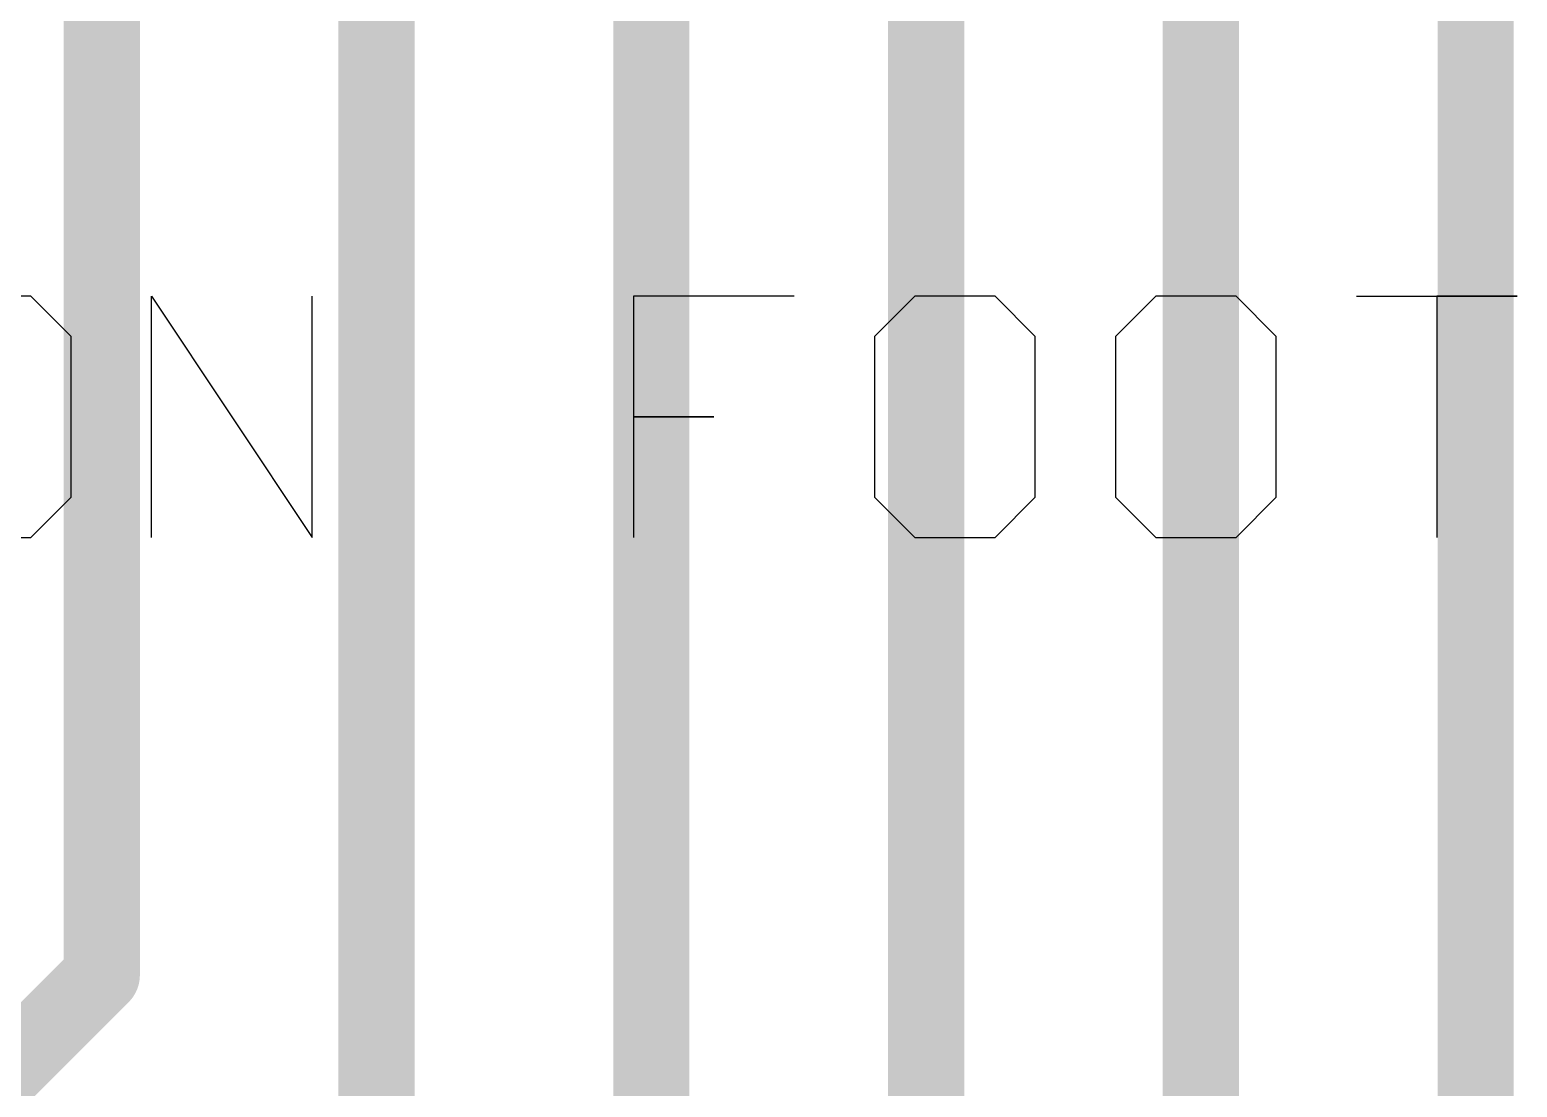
# Model space of a CAD drawing. Header units: millimetres. Extents: x 0.85 to 4.91, y 0.77 to 5.15.
# Drawn here: x 2.0687 to 2.3031, y 1.8124 to 1.979 of the extents above; entities that cross this region are included whole.
import ezdxf

# ---------------------------------------------------------------- set-up
doc = ezdxf.new("R2010")
doc.units = ezdxf.units.MM
doc.header["$MEASUREMENT"] = 0
doc.layers.add('BottomLayer', color=5, linetype='Continuous')
doc.layers.add('TopOverlay', color=2, linetype='Continuous')

msp = doc.modelspace()

# ---------------------------------------------------------------- linework, layer by layer
at = {"layer": 'BottomLayer', "const_width": 0.012}
for points in [[(2.08005, 1.83005), (2.08005, 2.16406)], [(2.12335, 1.80235), (2.12335, 2.16406)], [(2.16666, 1.76566), (2.16666, 2.16406)], [(2.20997, 1.72597), (2.20997, 2.16406)], [(2.25328, 1.60728), (2.25328, 2.16406)], [(2.29658, 1.58258), (2.29658, 2.16406)], [(1.93, 1.68), (2.08005, 1.83005)]]:
    msp.add_lwpolyline(points, dxfattribs=at)
at = {"layer": 'BottomLayer', "const_width": 0.006}
msp.add_lwpolyline([(2.07705, 1.83005, 1), (2.08305, 1.83005, 1)], format="xyb", close=True, dxfattribs=at)
msp.add_lwpolyline([(2.07705, 1.83005, 1), (2.08305, 1.83005, 1)], format="xyb", close=True, dxfattribs=at)
at = {"layer": 'TopOverlay'}
for p, q in [((2.06888, 1.93699), (2.05622, 1.93699)), ((2.07521, 1.93066), (2.06888, 1.93699)), ((2.08788, 1.899), (2.08788, 1.93699)), ((2.08788, 1.93699), (2.1132, 1.899)), ((2.1132, 1.899), (2.1132, 1.93699)), ((2.18918, 1.93699), (2.16385, 1.93699)), ((2.16385, 1.93699), (2.16385, 1.91799)), ((2.20817, 1.93699), (2.20184, 1.93066)), ((2.22083, 1.93699), (2.20817, 1.93699)), ((2.22717, 1.93066), (2.22083, 1.93699)), ((2.24616, 1.93699), (2.23983, 1.93066)), ((2.25882, 1.93699), (2.24616, 1.93699)), ((2.26515, 1.93066), (2.25882, 1.93699)), ((2.27782, 1.93699), (2.30314, 1.93699)), ((2.30314, 1.93699), (2.29048, 1.93699)), ((2.29048, 1.93699), (2.29048, 1.899)), ((2.07521, 1.90533), (2.07521, 1.93066)), ((2.20184, 1.93066), (2.20184, 1.90533)), ((2.22717, 1.90533), (2.22717, 1.93066)), ((2.23983, 1.93066), (2.23983, 1.90533)), ((2.26515, 1.90533), (2.26515, 1.93066)), ((2.16385, 1.91799), (2.17652, 1.91799)), ((2.17652, 1.91799), (2.16385, 1.91799)), ((2.16385, 1.91799), (2.16385, 1.899)), ((2.06888, 1.899), (2.07521, 1.90533)), ((2.20184, 1.90533), (2.20817, 1.899)), ((2.22083, 1.899), (2.22717, 1.90533)), ((2.23983, 1.90533), (2.24616, 1.899)), ((2.25882, 1.899), (2.26515, 1.90533)), ((2.05622, 1.899), (2.06888, 1.899)), ((2.20817, 1.899), (2.22083, 1.899)), ((2.24616, 1.899), (2.25882, 1.899))]:
    msp.add_line(p, q, dxfattribs=at)

doc.saveas('drawing.dxf')
